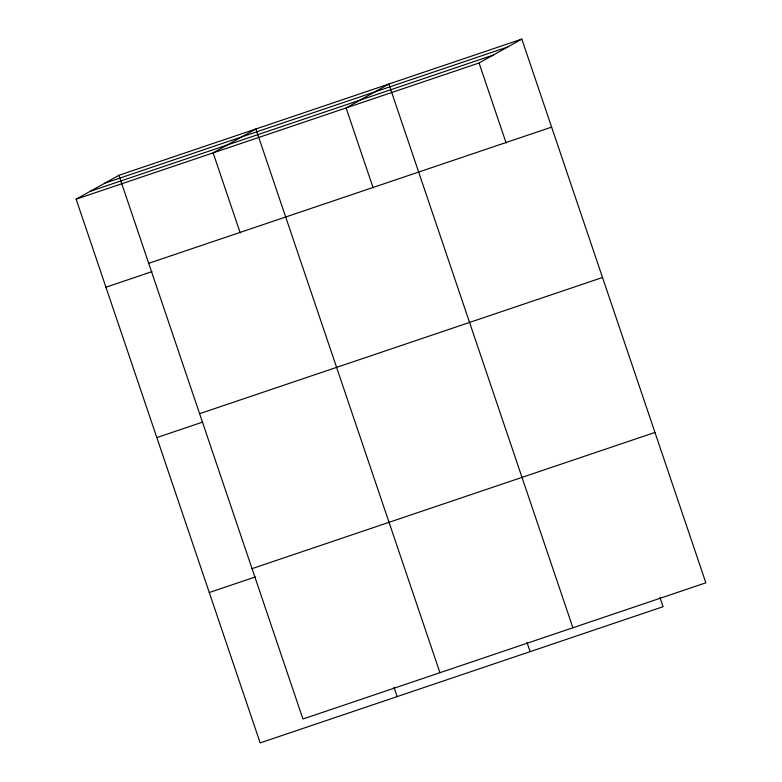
<?xml version="1.0" encoding="UTF-8"?>
<svg xmlns="http://www.w3.org/2000/svg" width="782" height="782" viewBox="0 0 782 782"><rect width="100%" height="100%" fill="white"/><g stroke="black" fill="none" stroke-linecap="round" stroke-linejoin="round"><path stroke-width="1.17" d="M659.959 597.448L663.087 606.705L260.171 742.9L76.137 199.185L118.913 175.295L521.829 39.1L705.863 582.815L302.947 719.01L118.913 175.295M76.137 199.185L479.053 62.99L521.829 39.1M104.798 183.184L507.714 46.988M90.253 191.307L493.168 55.111M148.707 263.309L551.623 127.114M105.922 287.199L151.972 271.637M199.606 413.688L602.521 277.493M156.83 437.588L202.87 422.016M252.048 568.631L654.964 432.436M209.273 592.521L255.313 576.96M479.053 62.99L506.14 143.008M572.903 627.76L388.869 84.045L346.094 107.936L373.17 187.954M526.99 642.393L530.128 651.65M439.943 672.706L255.9 128.991L213.124 152.881L240.211 232.899M394.03 687.339L397.158 696.596"/></g></svg>
